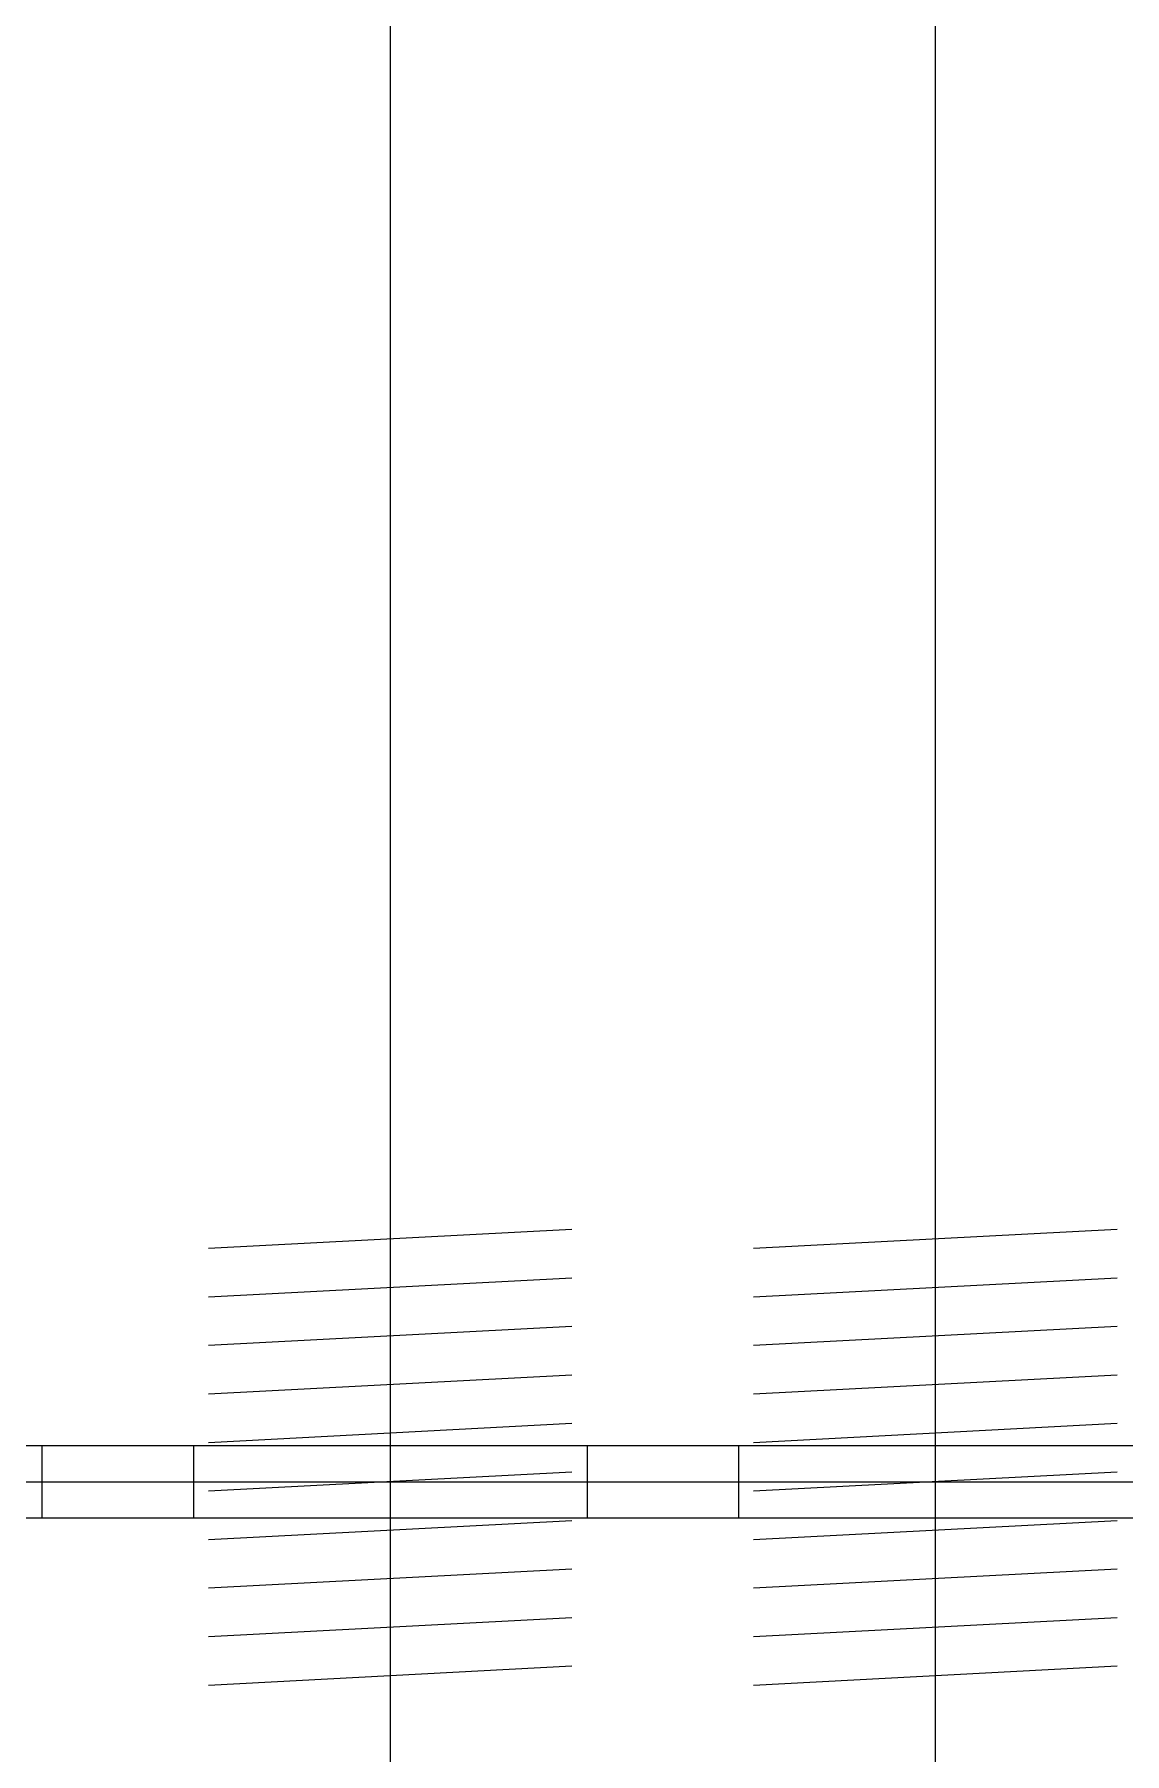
# Model space of a CAD drawing. Header units: millimetres. Extents: x 198973 to 319987, y 50799 to 202761.
# Drawn here: x 214232.5 to 214412.5, y 87658.5 to 87942.3 of the extents above; entities that cross this region are included whole.
import ezdxf

# ---------------------------------------------------------------- set-up
doc = ezdxf.new("R2010")
doc.units = ezdxf.units.MM
doc.header["$LTSCALE"] = 1000
doc.linetypes.add('CENTER', pattern=[2, 1.25, -0.25, 0.25, -0.25])
doc.linetypes.add('DOTE', pattern=[2.42, 2, -0.2, 0.02, -0.2])
doc.layers.add('DOTE', color=8, linetype='CENTER')
doc.layers.add('PUB_HATCH', color=8, linetype='Continuous')

msp = doc.modelspace()

# ---------------------------------------------------------------- linework, layer by layer
at = {"layer": 'DOTE', "linetype": 'DOTE'}
msp.add_line((213639.37, 87703.41), (217038.29, 87703.41), dxfattribs=at)
at = {"layer": 'PUB_HATCH'}
for p, q in [((214291.23, 88214.41), (214291.23, 87192.41)), ((214381.23, 87192.41), (214381.23, 88214.41))]:
    msp.add_line(p, q, dxfattribs=at)
at = {"layer": 'PUB_HATCH', "ltscale": 0.5}
for p, q in [((214321.23, 87745.04), (214261.23, 87741.9)), ((214321.23, 87745.04), (214261.23, 87741.9)), ((214321.23, 87745.04), (214261.23, 87741.9)), ((214321.23, 87745.04), (214261.23, 87741.9)), ((214321.23, 87745.04), (214261.23, 87741.9)), ((214321.23, 87745.04), (214261.23, 87741.9)), ((214321.23, 87745.04), (214261.23, 87741.9)), ((214321.23, 87745.04), (214261.23, 87741.9)), ((214321.23, 87745.04), (214261.23, 87741.9)), ((214321.23, 87745.04), (214261.23, 87741.9)), ((214321.23, 87745.04), (214261.23, 87741.9)), ((214321.23, 87745.04), (214261.23, 87741.9)), ((214321.23, 87745.04), (214261.23, 87741.9)), ((214321.23, 87745.04), (214261.23, 87741.9)), ((214321.23, 87745.04), (214261.23, 87741.9)), ((214321.23, 87745.04), (214261.23, 87741.9)), ((214321.23, 87745.04), (214261.23, 87741.9)), ((214321.23, 87745.04), (214261.23, 87741.9)), ((214321.23, 87745.04), (214261.23, 87741.9)), ((214321.23, 87745.04), (214261.23, 87741.9)), ((214321.23, 87745.04), (214261.23, 87741.9)), ((214321.23, 87745.04), (214261.23, 87741.9)), ((214321.23, 87745.04), (214261.23, 87741.9)), ((214321.23, 87745.04), (214261.23, 87741.9)), ((214321.23, 87745.04), (214261.23, 87741.9)), ((214321.23, 87745.04), (214261.23, 87741.9)), ((214411.23, 87745.04), (214351.23, 87741.9)), ((214411.23, 87745.04), (214351.23, 87741.9)), ((214411.23, 87745.04), (214351.23, 87741.9)), ((214411.23, 87745.04), (214351.23, 87741.9)), ((214411.23, 87745.04), (214351.23, 87741.9)), ((214411.23, 87745.04), (214351.23, 87741.9)), ((214411.23, 87745.04), (214351.23, 87741.9)), ((214411.23, 87745.04), (214351.23, 87741.9)), ((214411.23, 87745.04), (214351.23, 87741.9)), ((214411.23, 87745.04), (214351.23, 87741.9)), ((214411.23, 87745.04), (214351.23, 87741.9)), ((214411.23, 87745.04), (214351.23, 87741.9)), ((214411.23, 87745.04), (214351.23, 87741.9)), ((214411.23, 87745.04), (214351.23, 87741.9)), ((214411.23, 87745.04), (214351.23, 87741.9)), ((214411.23, 87745.04), (214351.23, 87741.9)), ((214411.23, 87745.04), (214351.23, 87741.9)), ((214411.23, 87745.04), (214351.23, 87741.9)), ((214411.23, 87745.04), (214351.23, 87741.9)), ((214411.23, 87745.04), (214351.23, 87741.9)), ((214411.23, 87745.04), (214351.23, 87741.9)), ((214411.23, 87745.04), (214351.23, 87741.9)), ((214411.23, 87745.04), (214351.23, 87741.9)), ((214411.23, 87745.04), (214351.23, 87741.9)), ((214411.23, 87745.04), (214351.23, 87741.9)), ((214411.23, 87745.04), (214351.23, 87741.9)), ((214321.23, 87737.03), (214261.23, 87733.89)), ((214321.23, 87737.03), (214261.23, 87733.89)), ((214321.23, 87737.03), (214261.23, 87733.89)), ((214321.23, 87737.03), (214261.23, 87733.89)), ((214321.23, 87737.03), (214261.23, 87733.89)), ((214321.23, 87737.03), (214261.23, 87733.89)), ((214321.23, 87737.03), (214261.23, 87733.89)), ((214321.23, 87737.03), (214261.23, 87733.89)), ((214321.23, 87737.03), (214261.23, 87733.89)), ((214321.23, 87737.03), (214261.23, 87733.89)), ((214321.23, 87737.03), (214261.23, 87733.89)), ((214321.23, 87737.03), (214261.23, 87733.89)), ((214321.23, 87737.03), (214261.23, 87733.89)), ((214321.23, 87737.03), (214261.23, 87733.89)), ((214321.23, 87737.03), (214261.23, 87733.89)), ((214321.23, 87737.03), (214261.23, 87733.89)), ((214321.23, 87737.03), (214261.23, 87733.89)), ((214321.23, 87737.03), (214261.23, 87733.89)), ((214321.23, 87737.03), (214261.23, 87733.89)), ((214321.23, 87737.03), (214261.23, 87733.89)), ((214321.23, 87737.03), (214261.23, 87733.89)), ((214321.23, 87737.03), (214261.23, 87733.89)), ((214321.23, 87737.03), (214261.23, 87733.89)), ((214321.23, 87737.03), (214261.23, 87733.89)), ((214321.23, 87737.03), (214261.23, 87733.89)), ((214321.23, 87737.03), (214261.23, 87733.89)), ((214411.23, 87737.03), (214351.23, 87733.89)), ((214411.23, 87737.03), (214351.23, 87733.89)), ((214411.23, 87737.03), (214351.23, 87733.89)), ((214411.23, 87737.03), (214351.23, 87733.89)), ((214411.23, 87737.03), (214351.23, 87733.89)), ((214411.23, 87737.03), (214351.23, 87733.89)), ((214411.23, 87737.03), (214351.23, 87733.89)), ((214411.23, 87737.03), (214351.23, 87733.89)), ((214411.23, 87737.03), (214351.23, 87733.89)), ((214411.23, 87737.03), (214351.23, 87733.89)), ((214411.23, 87737.03), (214351.23, 87733.89)), ((214411.23, 87737.03), (214351.23, 87733.89)), ((214411.23, 87737.03), (214351.23, 87733.89)), ((214411.23, 87737.03), (214351.23, 87733.89)), ((214411.23, 87737.03), (214351.23, 87733.89)), ((214411.23, 87737.03), (214351.23, 87733.89)), ((214411.23, 87737.03), (214351.23, 87733.89)), ((214411.23, 87737.03), (214351.23, 87733.89)), ((214411.23, 87737.03), (214351.23, 87733.89)), ((214411.23, 87737.03), (214351.23, 87733.89)), ((214411.23, 87737.03), (214351.23, 87733.89)), ((214411.23, 87737.03), (214351.23, 87733.89)), ((214411.23, 87737.03), (214351.23, 87733.89)), ((214411.23, 87737.03), (214351.23, 87733.89)), ((214411.23, 87737.03), (214351.23, 87733.89)), ((214411.23, 87737.03), (214351.23, 87733.89)), ((214321.23, 87729.02), (214261.23, 87725.88)), ((214321.23, 87729.02), (214261.23, 87725.88)), ((214321.23, 87729.02), (214261.23, 87725.88)), ((214321.23, 87729.02), (214261.23, 87725.88)), ((214321.23, 87729.02), (214261.23, 87725.88)), ((214321.23, 87729.02), (214261.23, 87725.88)), ((214321.23, 87729.02), (214261.23, 87725.88)), ((214321.23, 87729.02), (214261.23, 87725.88)), ((214321.23, 87729.02), (214261.23, 87725.88)), ((214321.23, 87729.02), (214261.23, 87725.88)), ((214321.23, 87729.02), (214261.23, 87725.88)), ((214321.23, 87729.02), (214261.23, 87725.88)), ((214321.23, 87729.02), (214261.23, 87725.88)), ((214321.23, 87729.02), (214261.23, 87725.88)), ((214321.23, 87729.02), (214261.23, 87725.88)), ((214321.23, 87729.02), (214261.23, 87725.88)), ((214321.23, 87729.02), (214261.23, 87725.88)), ((214321.23, 87729.02), (214261.23, 87725.88)), ((214321.23, 87729.02), (214261.23, 87725.88)), ((214321.23, 87729.02), (214261.23, 87725.88)), ((214321.23, 87729.02), (214261.23, 87725.88)), ((214321.23, 87729.02), (214261.23, 87725.88)), ((214321.23, 87729.02), (214261.23, 87725.88)), ((214321.23, 87729.02), (214261.23, 87725.88)), ((214321.23, 87729.02), (214261.23, 87725.88)), ((214321.23, 87729.02), (214261.23, 87725.88)), ((214411.23, 87729.02), (214351.23, 87725.88)), ((214411.23, 87729.02), (214351.23, 87725.88)), ((214411.23, 87729.02), (214351.23, 87725.88)), ((214411.23, 87729.02), (214351.23, 87725.88)), ((214411.23, 87729.02), (214351.23, 87725.88)), ((214411.23, 87729.02), (214351.23, 87725.88)), ((214411.23, 87729.02), (214351.23, 87725.88)), ((214411.23, 87729.02), (214351.23, 87725.88)), ((214411.23, 87729.02), (214351.23, 87725.88)), ((214411.23, 87729.02), (214351.23, 87725.88)), ((214411.23, 87729.02), (214351.23, 87725.88)), ((214411.23, 87729.02), (214351.23, 87725.88)), ((214411.23, 87729.02), (214351.23, 87725.88)), ((214411.23, 87729.02), (214351.23, 87725.88)), ((214411.23, 87729.02), (214351.23, 87725.88)), ((214411.23, 87729.02), (214351.23, 87725.88)), ((214411.23, 87729.02), (214351.23, 87725.88)), ((214411.23, 87729.02), (214351.23, 87725.88)), ((214411.23, 87729.02), (214351.23, 87725.88)), ((214411.23, 87729.02), (214351.23, 87725.88)), ((214411.23, 87729.02), (214351.23, 87725.88)), ((214411.23, 87729.02), (214351.23, 87725.88)), ((214411.23, 87729.02), (214351.23, 87725.88)), ((214411.23, 87729.02), (214351.23, 87725.88)), ((214411.23, 87729.02), (214351.23, 87725.88)), ((214411.23, 87729.02), (214351.23, 87725.88)), ((214321.23, 87721.01), (214261.23, 87717.86)), ((214321.23, 87721.01), (214261.23, 87717.86)), ((214321.23, 87721.01), (214261.23, 87717.86)), ((214321.23, 87721.01), (214261.23, 87717.86)), ((214321.23, 87721.01), (214261.23, 87717.86)), ((214321.23, 87721.01), (214261.23, 87717.86)), ((214321.23, 87721.01), (214261.23, 87717.86)), ((214321.23, 87721.01), (214261.23, 87717.86)), ((214321.23, 87721.01), (214261.23, 87717.86)), ((214321.23, 87721.01), (214261.23, 87717.86)), ((214321.23, 87721.01), (214261.23, 87717.86)), ((214321.23, 87721.01), (214261.23, 87717.86)), ((214321.23, 87721.01), (214261.23, 87717.86)), ((214321.23, 87721.01), (214261.23, 87717.86)), ((214321.23, 87721.01), (214261.23, 87717.86)), ((214321.23, 87721.01), (214261.23, 87717.86)), ((214321.23, 87721.01), (214261.23, 87717.86)), ((214321.23, 87721.01), (214261.23, 87717.86)), ((214321.23, 87721.01), (214261.23, 87717.86)), ((214321.23, 87721.01), (214261.23, 87717.86)), ((214321.23, 87721.01), (214261.23, 87717.86)), ((214321.23, 87721.01), (214261.23, 87717.86)), ((214321.23, 87721.01), (214261.23, 87717.86)), ((214321.23, 87721.01), (214261.23, 87717.86)), ((214321.23, 87721.01), (214261.23, 87717.86)), ((214321.23, 87721.01), (214261.23, 87717.86)), ((214411.23, 87721.01), (214351.23, 87717.86)), ((214411.23, 87721.01), (214351.23, 87717.86)), ((214411.23, 87721.01), (214351.23, 87717.86)), ((214411.23, 87721.01), (214351.23, 87717.86)), ((214411.23, 87721.01), (214351.23, 87717.86)), ((214411.23, 87721.01), (214351.23, 87717.86)), ((214411.23, 87721.01), (214351.23, 87717.86)), ((214411.23, 87721.01), (214351.23, 87717.86)), ((214411.23, 87721.01), (214351.23, 87717.86)), ((214411.23, 87721.01), (214351.23, 87717.86)), ((214411.23, 87721.01), (214351.23, 87717.86)), ((214411.23, 87721.01), (214351.23, 87717.86)), ((214411.23, 87721.01), (214351.23, 87717.86)), ((214411.23, 87721.01), (214351.23, 87717.86)), ((214411.23, 87721.01), (214351.23, 87717.86)), ((214411.23, 87721.01), (214351.23, 87717.86)), ((214411.23, 87721.01), (214351.23, 87717.86)), ((214411.23, 87721.01), (214351.23, 87717.86)), ((214411.23, 87721.01), (214351.23, 87717.86)), ((214411.23, 87721.01), (214351.23, 87717.86)), ((214411.23, 87721.01), (214351.23, 87717.86)), ((214411.23, 87721.01), (214351.23, 87717.86)), ((214411.23, 87721.01), (214351.23, 87717.86)), ((214411.23, 87721.01), (214351.23, 87717.86)), ((214411.23, 87721.01), (214351.23, 87717.86)), ((214411.23, 87721.01), (214351.23, 87717.86)), ((214321.23, 87713), (214261.23, 87709.85)), ((214321.23, 87713), (214261.23, 87709.85)), ((214321.23, 87713), (214261.23, 87709.85)), ((214321.23, 87713), (214261.23, 87709.85)), ((214321.23, 87713), (214261.23, 87709.85)), ((214321.23, 87713), (214261.23, 87709.85)), ((214321.23, 87713), (214261.23, 87709.85)), ((214321.23, 87713), (214261.23, 87709.85)), ((214321.23, 87713), (214261.23, 87709.85)), ((214321.23, 87713), (214261.23, 87709.85)), ((214321.23, 87713), (214261.23, 87709.85)), ((214321.23, 87713), (214261.23, 87709.85)), ((214321.23, 87713), (214261.23, 87709.85)), ((214321.23, 87713), (214261.23, 87709.85)), ((214321.23, 87713), (214261.23, 87709.85)), ((214321.23, 87713), (214261.23, 87709.85)), ((214321.23, 87713), (214261.23, 87709.85)), ((214321.23, 87713), (214261.23, 87709.85)), ((214321.23, 87713), (214261.23, 87709.85)), ((214321.23, 87713), (214261.23, 87709.85)), ((214321.23, 87713), (214261.23, 87709.85)), ((214321.23, 87713), (214261.23, 87709.85)), ((214321.23, 87713), (214261.23, 87709.85)), ((214321.23, 87713), (214261.23, 87709.85)), ((214321.23, 87713), (214261.23, 87709.85)), ((214321.23, 87713), (214261.23, 87709.85)), ((214411.23, 87713), (214351.23, 87709.85)), ((214411.23, 87713), (214351.23, 87709.85)), ((214411.23, 87713), (214351.23, 87709.85)), ((214411.23, 87713), (214351.23, 87709.85)), ((214411.23, 87713), (214351.23, 87709.85)), ((214411.23, 87713), (214351.23, 87709.85)), ((214411.23, 87713), (214351.23, 87709.85)), ((214411.23, 87713), (214351.23, 87709.85)), ((214411.23, 87713), (214351.23, 87709.85)), ((214411.23, 87713), (214351.23, 87709.85)), ((214411.23, 87713), (214351.23, 87709.85)), ((214411.23, 87713), (214351.23, 87709.85)), ((214411.23, 87713), (214351.23, 87709.85)), ((214411.23, 87713), (214351.23, 87709.85)), ((214411.23, 87713), (214351.23, 87709.85)), ((214411.23, 87713), (214351.23, 87709.85)), ((214411.23, 87713), (214351.23, 87709.85)), ((214411.23, 87713), (214351.23, 87709.85)), ((214411.23, 87713), (214351.23, 87709.85)), ((214411.23, 87713), (214351.23, 87709.85)), ((214411.23, 87713), (214351.23, 87709.85)), ((214411.23, 87713), (214351.23, 87709.85)), ((214411.23, 87713), (214351.23, 87709.85)), ((214411.23, 87713), (214351.23, 87709.85)), ((214411.23, 87713), (214351.23, 87709.85)), ((214411.23, 87713), (214351.23, 87709.85)), ((213631.23, 87709.41), (215406.23, 87709.41)), ((214233.73, 87709.41), (214233.73, 87697.41)), ((214258.73, 87709.41), (214258.73, 87697.41)), ((214323.73, 87709.41), (214323.73, 87697.41)), ((214348.73, 87709.41), (214348.73, 87697.41)), ((214321.23, 87704.99), (214261.23, 87701.84)), ((214321.23, 87704.99), (214261.23, 87701.84)), ((214321.23, 87704.99), (214261.23, 87701.84)), ((214321.23, 87704.99), (214261.23, 87701.84)), ((214321.23, 87704.99), (214261.23, 87701.84)), ((214321.23, 87704.99), (214261.23, 87701.84)), ((214321.23, 87704.99), (214261.23, 87701.84)), ((214321.23, 87704.99), (214261.23, 87701.84)), ((214321.23, 87704.99), (214261.23, 87701.84)), ((214321.23, 87704.99), (214261.23, 87701.84)), ((214321.23, 87704.99), (214261.23, 87701.84)), ((214321.23, 87704.99), (214261.23, 87701.84)), ((214321.23, 87704.99), (214261.23, 87701.84)), ((214321.23, 87704.99), (214261.23, 87701.84)), ((214321.23, 87704.99), (214261.23, 87701.84)), ((214321.23, 87704.99), (214261.23, 87701.84)), ((214321.23, 87704.99), (214261.23, 87701.84)), ((214321.23, 87704.99), (214261.23, 87701.84)), ((214321.23, 87704.99), (214261.23, 87701.84)), ((214321.23, 87704.99), (214261.23, 87701.84)), ((214321.23, 87704.99), (214261.23, 87701.84)), ((214321.23, 87704.99), (214261.23, 87701.84)), ((214321.23, 87704.99), (214261.23, 87701.84)), ((214321.23, 87704.99), (214261.23, 87701.84)), ((214321.23, 87704.99), (214261.23, 87701.84)), ((214321.23, 87704.99), (214261.23, 87701.84)), ((214411.23, 87704.99), (214351.23, 87701.84)), ((214411.23, 87704.99), (214351.23, 87701.84)), ((214411.23, 87704.99), (214351.23, 87701.84)), ((214411.23, 87704.99), (214351.23, 87701.84)), ((214411.23, 87704.99), (214351.23, 87701.84)), ((214411.23, 87704.99), (214351.23, 87701.84)), ((214411.23, 87704.99), (214351.23, 87701.84)), ((214411.23, 87704.99), (214351.23, 87701.84)), ((214411.23, 87704.99), (214351.23, 87701.84)), ((214411.23, 87704.99), (214351.23, 87701.84)), ((214411.23, 87704.99), (214351.23, 87701.84)), ((214411.23, 87704.99), (214351.23, 87701.84)), ((214411.23, 87704.99), (214351.23, 87701.84)), ((214411.23, 87704.99), (214351.23, 87701.84)), ((214411.23, 87704.99), (214351.23, 87701.84)), ((214411.23, 87704.99), (214351.23, 87701.84)), ((214411.23, 87704.99), (214351.23, 87701.84)), ((214411.23, 87704.99), (214351.23, 87701.84)), ((214411.23, 87704.99), (214351.23, 87701.84)), ((214411.23, 87704.99), (214351.23, 87701.84)), ((214411.23, 87704.99), (214351.23, 87701.84)), ((214411.23, 87704.99), (214351.23, 87701.84)), ((214411.23, 87704.99), (214351.23, 87701.84)), ((214411.23, 87704.99), (214351.23, 87701.84)), ((214411.23, 87704.99), (214351.23, 87701.84)), ((214411.23, 87704.99), (214351.23, 87701.84)), ((213675.1, 87703.41), (215368.26, 87703.41)), ((215406.23, 87697.41), (213631.23, 87697.41)), ((214321.23, 87696.98), (214261.23, 87693.83)), ((214321.23, 87696.98), (214261.23, 87693.83)), ((214321.23, 87696.98), (214261.23, 87693.83)), ((214321.23, 87696.98), (214261.23, 87693.83)), ((214321.23, 87696.98), (214261.23, 87693.83)), ((214321.23, 87696.98), (214261.23, 87693.83)), ((214321.23, 87696.98), (214261.23, 87693.83)), ((214321.23, 87696.98), (214261.23, 87693.83)), ((214321.23, 87696.98), (214261.23, 87693.83)), ((214321.23, 87696.98), (214261.23, 87693.83)), ((214321.23, 87696.98), (214261.23, 87693.83)), ((214321.23, 87696.98), (214261.23, 87693.83)), ((214321.23, 87696.98), (214261.23, 87693.83)), ((214321.23, 87696.98), (214261.23, 87693.83)), ((214321.23, 87696.98), (214261.23, 87693.83)), ((214321.23, 87696.98), (214261.23, 87693.83)), ((214321.23, 87696.98), (214261.23, 87693.83)), ((214321.23, 87696.98), (214261.23, 87693.83)), ((214321.23, 87696.98), (214261.23, 87693.83)), ((214321.23, 87696.98), (214261.23, 87693.83)), ((214321.23, 87696.98), (214261.23, 87693.83)), ((214321.23, 87696.98), (214261.23, 87693.83)), ((214321.23, 87696.98), (214261.23, 87693.83)), ((214321.23, 87696.98), (214261.23, 87693.83)), ((214321.23, 87696.98), (214261.23, 87693.83)), ((214321.23, 87696.98), (214261.23, 87693.83)), ((214411.23, 87696.98), (214351.23, 87693.83)), ((214411.23, 87696.98), (214351.23, 87693.83)), ((214411.23, 87696.98), (214351.23, 87693.83)), ((214411.23, 87696.98), (214351.23, 87693.83)), ((214411.23, 87696.98), (214351.23, 87693.83)), ((214411.23, 87696.98), (214351.23, 87693.83)), ((214411.23, 87696.98), (214351.23, 87693.83)), ((214411.23, 87696.98), (214351.23, 87693.83)), ((214411.23, 87696.98), (214351.23, 87693.83)), ((214411.23, 87696.98), (214351.23, 87693.83)), ((214411.23, 87696.98), (214351.23, 87693.83)), ((214411.23, 87696.98), (214351.23, 87693.83)), ((214411.23, 87696.98), (214351.23, 87693.83)), ((214411.23, 87696.98), (214351.23, 87693.83)), ((214411.23, 87696.98), (214351.23, 87693.83)), ((214411.23, 87696.98), (214351.23, 87693.83)), ((214411.23, 87696.98), (214351.23, 87693.83)), ((214411.23, 87696.98), (214351.23, 87693.83)), ((214411.23, 87696.98), (214351.23, 87693.83)), ((214411.23, 87696.98), (214351.23, 87693.83)), ((214411.23, 87696.98), (214351.23, 87693.83)), ((214411.23, 87696.98), (214351.23, 87693.83)), ((214411.23, 87696.98), (214351.23, 87693.83)), ((214411.23, 87696.98), (214351.23, 87693.83)), ((214411.23, 87696.98), (214351.23, 87693.83)), ((214411.23, 87696.98), (214351.23, 87693.83)), ((214321.23, 87688.97), (214261.23, 87685.82)), ((214321.23, 87688.97), (214261.23, 87685.82)), ((214321.23, 87688.97), (214261.23, 87685.82)), ((214321.23, 87688.97), (214261.23, 87685.82)), ((214321.23, 87688.97), (214261.23, 87685.82)), ((214321.23, 87688.97), (214261.23, 87685.82)), ((214321.23, 87688.97), (214261.23, 87685.82)), ((214321.23, 87688.97), (214261.23, 87685.82)), ((214321.23, 87688.97), (214261.23, 87685.82)), ((214321.23, 87688.97), (214261.23, 87685.82)), ((214321.23, 87688.97), (214261.23, 87685.82)), ((214321.23, 87688.97), (214261.23, 87685.82)), ((214321.23, 87688.97), (214261.23, 87685.82)), ((214321.23, 87688.97), (214261.23, 87685.82)), ((214321.23, 87688.97), (214261.23, 87685.82)), ((214321.23, 87688.97), (214261.23, 87685.82)), ((214321.23, 87688.97), (214261.23, 87685.82)), ((214321.23, 87688.97), (214261.23, 87685.82)), ((214321.23, 87688.97), (214261.23, 87685.82)), ((214321.23, 87688.97), (214261.23, 87685.82)), ((214321.23, 87688.97), (214261.23, 87685.82)), ((214321.23, 87688.97), (214261.23, 87685.82)), ((214321.23, 87688.97), (214261.23, 87685.82)), ((214321.23, 87688.97), (214261.23, 87685.82)), ((214321.23, 87688.97), (214261.23, 87685.82)), ((214321.23, 87688.97), (214261.23, 87685.82)), ((214411.23, 87688.97), (214351.23, 87685.82)), ((214411.23, 87688.97), (214351.23, 87685.82)), ((214411.23, 87688.97), (214351.23, 87685.82)), ((214411.23, 87688.97), (214351.23, 87685.82)), ((214411.23, 87688.97), (214351.23, 87685.82)), ((214411.23, 87688.97), (214351.23, 87685.82)), ((214411.23, 87688.97), (214351.23, 87685.82)), ((214411.23, 87688.97), (214351.23, 87685.82)), ((214411.23, 87688.97), (214351.23, 87685.82)), ((214411.23, 87688.97), (214351.23, 87685.82)), ((214411.23, 87688.97), (214351.23, 87685.82)), ((214411.23, 87688.97), (214351.23, 87685.82)), ((214411.23, 87688.97), (214351.23, 87685.82)), ((214411.23, 87688.97), (214351.23, 87685.82)), ((214411.23, 87688.97), (214351.23, 87685.82)), ((214411.23, 87688.97), (214351.23, 87685.82)), ((214411.23, 87688.97), (214351.23, 87685.82)), ((214411.23, 87688.97), (214351.23, 87685.82)), ((214411.23, 87688.97), (214351.23, 87685.82)), ((214411.23, 87688.97), (214351.23, 87685.82)), ((214411.23, 87688.97), (214351.23, 87685.82)), ((214411.23, 87688.97), (214351.23, 87685.82)), ((214411.23, 87688.97), (214351.23, 87685.82)), ((214411.23, 87688.97), (214351.23, 87685.82)), ((214411.23, 87688.97), (214351.23, 87685.82)), ((214411.23, 87688.97), (214351.23, 87685.82)), ((214321.23, 87680.95), (214261.23, 87677.81)), ((214321.23, 87680.95), (214261.23, 87677.81)), ((214321.23, 87680.95), (214261.23, 87677.81)), ((214321.23, 87680.95), (214261.23, 87677.81)), ((214321.23, 87680.95), (214261.23, 87677.81)), ((214321.23, 87680.95), (214261.23, 87677.81)), ((214321.23, 87680.95), (214261.23, 87677.81)), ((214321.23, 87680.95), (214261.23, 87677.81)), ((214321.23, 87680.95), (214261.23, 87677.81)), ((214321.23, 87680.95), (214261.23, 87677.81)), ((214321.23, 87680.95), (214261.23, 87677.81)), ((214321.23, 87680.95), (214261.23, 87677.81)), ((214321.23, 87680.95), (214261.23, 87677.81)), ((214321.23, 87680.95), (214261.23, 87677.81)), ((214321.23, 87680.95), (214261.23, 87677.81)), ((214321.23, 87680.95), (214261.23, 87677.81)), ((214321.23, 87680.95), (214261.23, 87677.81)), ((214321.23, 87680.95), (214261.23, 87677.81)), ((214321.23, 87680.95), (214261.23, 87677.81)), ((214321.23, 87680.95), (214261.23, 87677.81)), ((214321.23, 87680.95), (214261.23, 87677.81)), ((214321.23, 87680.95), (214261.23, 87677.81)), ((214321.23, 87680.95), (214261.23, 87677.81)), ((214321.23, 87680.95), (214261.23, 87677.81)), ((214321.23, 87680.95), (214261.23, 87677.81)), ((214321.23, 87680.95), (214261.23, 87677.81)), ((214411.23, 87680.95), (214351.23, 87677.81)), ((214411.23, 87680.95), (214351.23, 87677.81)), ((214411.23, 87680.95), (214351.23, 87677.81)), ((214411.23, 87680.95), (214351.23, 87677.81)), ((214411.23, 87680.95), (214351.23, 87677.81)), ((214411.23, 87680.95), (214351.23, 87677.81)), ((214411.23, 87680.95), (214351.23, 87677.81)), ((214411.23, 87680.95), (214351.23, 87677.81)), ((214411.23, 87680.95), (214351.23, 87677.81)), ((214411.23, 87680.95), (214351.23, 87677.81)), ((214411.23, 87680.95), (214351.23, 87677.81)), ((214411.23, 87680.95), (214351.23, 87677.81)), ((214411.23, 87680.95), (214351.23, 87677.81)), ((214411.23, 87680.95), (214351.23, 87677.81)), ((214411.23, 87680.95), (214351.23, 87677.81)), ((214411.23, 87680.95), (214351.23, 87677.81)), ((214411.23, 87680.95), (214351.23, 87677.81)), ((214411.23, 87680.95), (214351.23, 87677.81)), ((214411.23, 87680.95), (214351.23, 87677.81)), ((214411.23, 87680.95), (214351.23, 87677.81)), ((214411.23, 87680.95), (214351.23, 87677.81)), ((214411.23, 87680.95), (214351.23, 87677.81)), ((214411.23, 87680.95), (214351.23, 87677.81)), ((214411.23, 87680.95), (214351.23, 87677.81)), ((214411.23, 87680.95), (214351.23, 87677.81)), ((214411.23, 87680.95), (214351.23, 87677.81)), ((214321.23, 87672.94), (214261.23, 87669.8)), ((214321.23, 87672.94), (214261.23, 87669.8)), ((214321.23, 87672.94), (214261.23, 87669.8)), ((214321.23, 87672.94), (214261.23, 87669.8)), ((214321.23, 87672.94), (214261.23, 87669.8)), ((214321.23, 87672.94), (214261.23, 87669.8)), ((214321.23, 87672.94), (214261.23, 87669.8)), ((214321.23, 87672.94), (214261.23, 87669.8)), ((214321.23, 87672.94), (214261.23, 87669.8)), ((214321.23, 87672.94), (214261.23, 87669.8)), ((214321.23, 87672.94), (214261.23, 87669.8)), ((214321.23, 87672.94), (214261.23, 87669.8)), ((214321.23, 87672.94), (214261.23, 87669.8)), ((214321.23, 87672.94), (214261.23, 87669.8)), ((214321.23, 87672.94), (214261.23, 87669.8)), ((214321.23, 87672.94), (214261.23, 87669.8)), ((214321.23, 87672.94), (214261.23, 87669.8)), ((214321.23, 87672.94), (214261.23, 87669.8)), ((214321.23, 87672.94), (214261.23, 87669.8)), ((214321.23, 87672.94), (214261.23, 87669.8)), ((214321.23, 87672.94), (214261.23, 87669.8)), ((214321.23, 87672.94), (214261.23, 87669.8)), ((214321.23, 87672.94), (214261.23, 87669.8)), ((214321.23, 87672.94), (214261.23, 87669.8)), ((214321.23, 87672.94), (214261.23, 87669.8)), ((214321.23, 87672.94), (214261.23, 87669.8)), ((214411.23, 87672.94), (214351.23, 87669.8)), ((214411.23, 87672.94), (214351.23, 87669.8)), ((214411.23, 87672.94), (214351.23, 87669.8)), ((214411.23, 87672.94), (214351.23, 87669.8)), ((214411.23, 87672.94), (214351.23, 87669.8)), ((214411.23, 87672.94), (214351.23, 87669.8)), ((214411.23, 87672.94), (214351.23, 87669.8)), ((214411.23, 87672.94), (214351.23, 87669.8)), ((214411.23, 87672.94), (214351.23, 87669.8)), ((214411.23, 87672.94), (214351.23, 87669.8)), ((214411.23, 87672.94), (214351.23, 87669.8)), ((214411.23, 87672.94), (214351.23, 87669.8)), ((214411.23, 87672.94), (214351.23, 87669.8)), ((214411.23, 87672.94), (214351.23, 87669.8)), ((214411.23, 87672.94), (214351.23, 87669.8)), ((214411.23, 87672.94), (214351.23, 87669.8)), ((214411.23, 87672.94), (214351.23, 87669.8)), ((214411.23, 87672.94), (214351.23, 87669.8)), ((214411.23, 87672.94), (214351.23, 87669.8)), ((214411.23, 87672.94), (214351.23, 87669.8)), ((214411.23, 87672.94), (214351.23, 87669.8)), ((214411.23, 87672.94), (214351.23, 87669.8)), ((214411.23, 87672.94), (214351.23, 87669.8)), ((214411.23, 87672.94), (214351.23, 87669.8)), ((214411.23, 87672.94), (214351.23, 87669.8)), ((214411.23, 87672.94), (214351.23, 87669.8))]:
    msp.add_line(p, q, dxfattribs=at)

doc.saveas('drawing.dxf')
